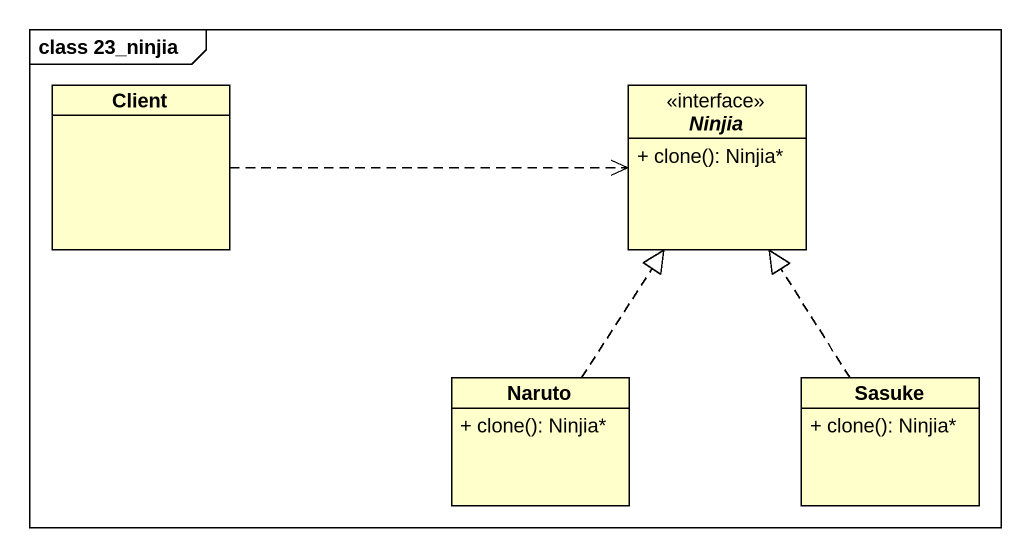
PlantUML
@startuml
mainframe class 23_ninjia
hide circle
hide empty members
skinparam classAttributeIconSize 0
class Client
interface Ninjia {
  + clone(): Ninjia*
}
class Naruto {
  + clone(): Ninjia*
}
class Sasuke {
  + clone(): Ninjia*
}
Client .right.> Ninjia
Naruto .up.|> Ninjia
Sasuke .up.|> Ninjia
@enduml
